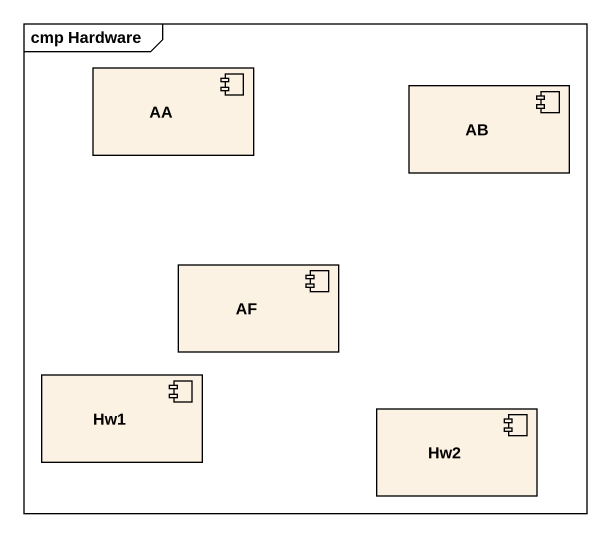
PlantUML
@startuml
mainframe cmp Hardware
component AA
component AB
component AF
component Hw1
component Hw2
@enduml
